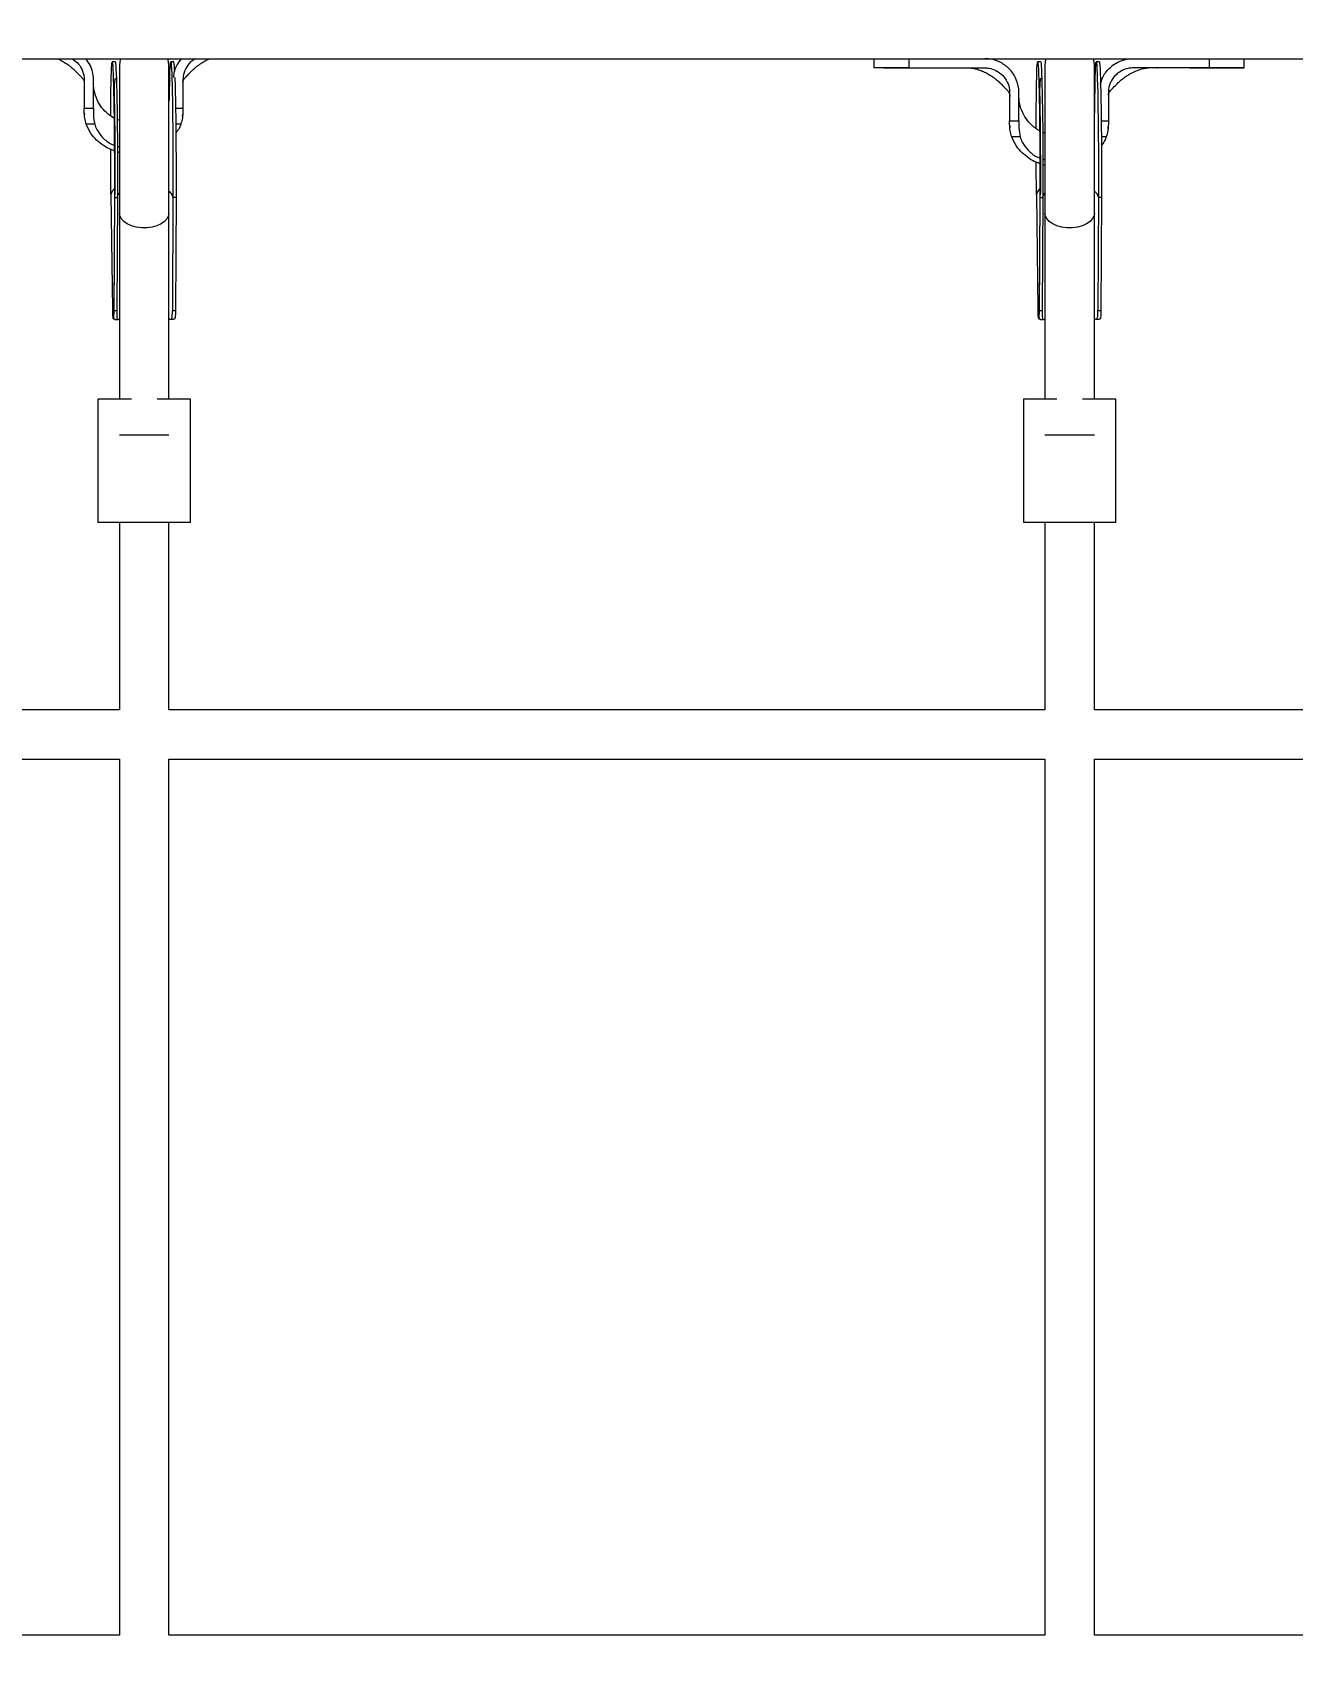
# Model space of a CAD drawing. Header units: millimetres. Extents: x -6879 to 7341, y -8047 to 7187.
# Drawn here: x -4141 to -3732, y 843 to 1373 of the extents above; entities that cross this region are included whole.
import ezdxf

# ---------------------------------------------------------------- set-up
doc = ezdxf.new("R2010")
doc.units = ezdxf.units.MM
for name, color, linetype in [('DIKOM_ОБЪЕКТ', 7, 'Continuous'), ('DIKOM_РАЗМЕР_ЗОНА', 7, 'Continuous'), ('DIKOM_РАЗМЕР_ОБЪЕКТА', 7, 'Continuous')]:
    doc.layers.add(name, color=color, linetype=linetype)
doc.styles.add('style1', font='arial.ttf', dxfattribs={"width": 0.8})
doc.dimstyles.new('1-50', dxfattribs={"dimtxt": 300, "dimasz": 200, "dimexe": 100, "dimexo": 0, "dimgap": 100, "dimtad": 0, "dimdec": 0, "dimtxsty": 'style1', "dimcen": 0, "dimclrd": 7, "dimclre": 7, "dimadec": 1, "dimazin": 2, "dimtfac": 1, "dimtdec": 0, "dimtmove": 1, "dimatfit": 3, "dimfxl": 0, "dimlwd": 25, "dimlwe": 18, "dimarcsym": 0})

# ---------------------------------------------------------------- blocks, each defined once
blk = doc.blocks.new('*D20')
at = {"layer": 'Defpoints', "color": 0, "transparency": 16777216}
for p in [(-335.47, 4138.44), (-5198.79, -5966.88), (-1568.13, -5966.88)]:
    blk.add_point(p, dxfattribs=at)
at = {"layer": 'DIKOM_РАЗМЕР_ОБЪЕКТА', "color": 7, "lineweight": 18, "transparency": 16777216}
for p, q in [((-335.47, 4138.44), (-5298.79, 4138.44)), ((-1568.13, -5966.88), (-5298.79, -5966.88))]:
    blk.add_line(p, q, dxfattribs=at)
at = {"layer": 'DIKOM_РАЗМЕР_ОБЪЕКТА', "color": 7, "lineweight": 25, "transparency": 16777216}
for p, q in [((-5198.79, 3938.44), (-5198.79, -81.84)), ((-5198.79, -5766.88), (-5198.79, -1161.62))]:
    blk.add_line(p, q, dxfattribs=at)
at = {"layer": 'DIKOM_РАЗМЕР_ОБЪЕКТА', "color": 7, "transparency": 16777216}
for points in [[(-5232.12, 3938.44), (-5165.46, 3938.44), (-5198.79, 4138.44)], [(-5232.12, -5766.88), (-5165.46, -5766.88), (-5198.79, -5966.88)]]:
    blk.add_solid(points, dxfattribs=at)
at = {"layer": 'DIKOM_РАЗМЕР_ОБЪЕКТА', "color": 0, "transparency": 16777216, "insert": (-5198.79, -621.73), "char_height": 300, "attachment_point": 5, "rotation": 90, "style": 'style1'}
blk.add_mtext('10100', dxfattribs=at)
blk = doc.blocks.new('*D19')
at = {"layer": 'Defpoints', "color": 0, "transparency": 16777216}
for p in [(5624.04, 6094.27), (-4435.35, 2864.29), (5624.04, -2640.11)]:
    blk.add_point(p, dxfattribs=at)
at = {"layer": 'DIKOM_РАЗМЕР_ОБЪЕКТА', "color": 7, "lineweight": 18, "transparency": 16777216}
for p, q in [((-4435.35, 2864.29), (-4435.35, 6194.27)), ((5624.04, -2640.11), (5624.04, 6194.27))]:
    blk.add_line(p, q, dxfattribs=at)
at = {"layer": 'DIKOM_РАЗМЕР_ОБЪЕКТА', "color": 7, "lineweight": 25, "transparency": 16777216}
for p, q in [((-4235.35, 6094.27), (2113.67, 6094.27)), ((5424.04, 6094.27), (3193.46, 6094.27))]:
    blk.add_line(p, q, dxfattribs=at)
at = {"layer": 'DIKOM_РАЗМЕР_ОБЪЕКТА', "color": 7, "transparency": 16777216}
for points in [[(-4235.35, 6127.6), (-4235.35, 6060.94), (-4435.35, 6094.27)], [(5424.04, 6127.6), (5424.04, 6060.94), (5624.04, 6094.27)]]:
    blk.add_solid(points, dxfattribs=at)
at = {"layer": 'DIKOM_РАЗМЕР_ОБЪЕКТА', "color": 0, "transparency": 16777216, "insert": (2653.56, 6094.27), "char_height": 300, "attachment_point": 5, "style": 'style1'}
blk.add_mtext('10100', dxfattribs=at)
blk = doc.blocks.new('*D18')
at = {"layer": 'Defpoints', "color": 0, "transparency": 16777216}
for p in [(-342.29, 5666.7), (-6681.79, -8047.27), (-1651.48, -8047.27)]:
    blk.add_point(p, dxfattribs=at)
at = {"layer": 'DIKOM_РАЗМЕР_ЗОНА', "color": 7, "lineweight": 18, "transparency": 16777216}
for p, q in [((-342.29, 5666.7), (-6781.79, 5666.7)), ((-1651.48, -8047.27), (-6781.79, -8047.27))]:
    blk.add_line(p, q, dxfattribs=at)
at = {"layer": 'DIKOM_РАЗМЕР_ЗОНА', "color": 7, "lineweight": 25, "transparency": 16777216}
for p, q in [((-6681.79, 5466.7), (-6681.79, -340.84)), ((-6681.79, -7847.27), (-6681.79, -1420.62))]:
    blk.add_line(p, q, dxfattribs=at)
at = {"layer": 'DIKOM_РАЗМЕР_ЗОНА', "color": 7, "transparency": 16777216}
for points in [[(-6715.12, 5466.7), (-6648.46, 5466.7), (-6681.79, 5666.7)], [(-6715.12, -7847.27), (-6648.46, -7847.27), (-6681.79, -8047.27)]]:
    blk.add_solid(points, dxfattribs=at)
at = {"layer": 'DIKOM_РАЗМЕР_ЗОНА', "color": 0, "transparency": 16777216, "insert": (-6681.79, -880.73), "char_height": 300, "attachment_point": 5, "rotation": 90, "style": 'style1'}
blk.add_mtext('13700', dxfattribs=at)
blk = doc.blocks.new('*D17')
at = {"layer": 'Defpoints', "color": 0, "transparency": 16777216}
for p in [(-5935.35, 6990.27), (-5935.35, 998.27), (7340.79, -2830.86)]:
    blk.add_point(p, dxfattribs=at)
at = {"layer": 'DIKOM_РАЗМЕР_ЗОНА', "color": 7, "lineweight": 18, "transparency": 16777216}
for p, q in [((-5935.35, 998.27), (-5935.35, 7090.27)), ((7340.79, -2830.86), (7340.79, 7090.27))]:
    blk.add_line(p, q, dxfattribs=at)
at = {"layer": 'DIKOM_РАЗМЕР_ЗОНА', "color": 7, "lineweight": 25, "transparency": 16777216}
for p, q in [((-5735.35, 6990.27), (2016.67, 6990.27)), ((7140.79, 6990.27), (3096.46, 6990.27))]:
    blk.add_line(p, q, dxfattribs=at)
at = {"layer": 'DIKOM_РАЗМЕР_ЗОНА', "color": 7, "transparency": 16777216}
for points in [[(-5735.35, 7023.6), (-5735.35, 6956.94), (-5935.35, 6990.27)], [(7140.79, 7023.6), (7140.79, 6956.94), (7340.79, 6990.27)]]:
    blk.add_solid(points, dxfattribs=at)
at = {"layer": 'DIKOM_РАЗМЕР_ЗОНА', "color": 0, "transparency": 16777216, "insert": (2556.56, 6990.27), "char_height": 300, "attachment_point": 5, "style": 'style1'}
blk.add_mtext('13300', dxfattribs=at)

msp = doc.modelspace()

# ---------------------------------------------------------------- linework, layer by layer
at = {"layer": 'DIKOM_ОБЪЕКТ', "color": 7, "linetype": 'Continuous', "lineweight": 15}
for p, q in [((-4335.35, 1364.18), (-2985.35, 1364.18)), ((-4113.86, 1363.12), (-4114.86, 1363.12)), ((-4112.47, 1362.12), (-4112.47, 1314.12)), ((-4096.47, 1314.12), (-4096.47, 1362.12)), ((-4094.86, 1363.19), (-4095.86, 1363.19)), ((-3867.92, 1364.18), (-3867.92, 1361.18)), ((-3856.64, 1364.18), (-3856.64, 1361.18)), ((-3856.64, 1361.18), (-3831.93, 1361.18)), ((-3813.86, 1363.12), (-3814.86, 1363.12)), ((-3812.47, 1362.12), (-3812.47, 1314.12)), ((-3796.47, 1314.12), (-3796.47, 1362.12)), ((-3794.86, 1363.19), (-3795.86, 1363.19)), ((-3790.54, 1361.97), (-3791.35, 1361.22)), ((-3788.89, 1362.93), (-3790.65, 1361.88)), ((-3759.2, 1361.18), (-3783.92, 1361.18)), ((-3759.2, 1364.18), (-3759.2, 1361.18)), ((-3756.41, 1361.18), (-3755.14, 1361.18)), ((-3753.2, 1361.18), (-3747.93, 1361.18)), ((-3747.92, 1361.18), (-3747.92, 1364.18)), ((-4123.92, 1357.3), (-4123.92, 1356.3)), ((-4123.92, 1356.3), (-4123.92, 1348.16)), ((-4120.92, 1356.3), (-4120.92, 1357.3)), ((-4120.92, 1348.16), (-4120.92, 1356.3)), ((-4091.92, 1357.3), (-4091.92, 1356.3)), ((-4091.92, 1356.3), (-4091.92, 1348.16)), ((-3823.92, 1353.18), (-3823.92, 1352.18)), ((-3823.92, 1352.18), (-3823.92, 1344.04)), ((-3820.92, 1352.18), (-3820.92, 1353.18)), ((-3820.92, 1344.04), (-3820.92, 1352.18)), ((-3791.92, 1353.18), (-3791.92, 1352.18)), ((-3791.92, 1352.18), (-3791.92, 1344.04)), ((-4123.92, 1348.16), (-4120.92, 1348.16)), ((-4123.89, 1346.67), (-4123.87, 1345.95)), ((-4123.89, 1346.65), (-4123.83, 1345.95)), ((-4094.3, 1348.16), (-4091.92, 1348.16)), ((-4092.01, 1345.52), (-4091.98, 1346.22)), ((-4120.53, 1342.95), (-4123.25, 1342.95)), ((-4112.47, 1344.18), (-4113.25, 1344.52)), ((-4092.59, 1342.95), (-4094.23, 1342.95)), ((-3823.92, 1344.04), (-3820.92, 1344.04)), ((-3823.89, 1342.55), (-3823.87, 1341.83)), ((-3823.89, 1342.53), (-3823.83, 1341.83)), ((-3812.47, 1340.06), (-3813.2, 1340.38)), ((-3794.24, 1344.04), (-3791.92, 1344.04)), ((-3792.01, 1341.41), (-3791.98, 1342.1)), ((-4113.17, 1335.8), (-4112.47, 1335.54)), ((-3820.53, 1338.83), (-3823.25, 1338.83)), ((-3792.59, 1338.83), (-3794.19, 1338.83)), ((-3813.15, 1331.67), (-3812.47, 1331.42)), ((-4115.24, 1320.16), (-4114.8, 1282.89)), ((-4114.15, 1319.27), (-4114.34, 1281.3)), ((-4114.15, 1319.18), (-4114.33, 1282.5)), ((-4114.15, 1319.26), (-4114.15, 1319.18)), ((-4114.15, 1319.18), (-4113.15, 1319.18)), ((-4113.15, 1319.18), (-4113.33, 1282.51)), ((-4113.15, 1319.34), (-4112.99, 1319.93)), ((-4095.15, 1319.25), (-4095.34, 1282.58)), ((-4095.15, 1319.25), (-4094.15, 1319.26)), ((-4094.15, 1319.26), (-4094.34, 1282.58)), ((-3815.24, 1320.16), (-3814.8, 1282.89)), ((-3814.15, 1319.27), (-3814.34, 1281.3)), ((-3814.15, 1319.18), (-3814.33, 1282.5)), ((-3814.15, 1319.26), (-3814.15, 1319.18)), ((-3814.15, 1319.18), (-3813.15, 1319.18)), ((-3813.15, 1319.18), (-3813.33, 1282.51)), ((-3813.15, 1319.34), (-3812.99, 1319.93)), ((-3795.15, 1319.25), (-3795.34, 1282.58)), ((-3795.15, 1319.25), (-3794.15, 1319.26)), ((-3794.15, 1319.26), (-3794.34, 1282.58)), ((-4112.47, 1314.12), (-4112.47, 1253.83)), ((-4096.47, 1253.83), (-4096.47, 1314.12)), ((-3812.47, 1314.12), (-3812.47, 1253.83)), ((-3796.47, 1253.83), (-3796.47, 1314.12)), ((-4114.33, 1282.5), (-4113.33, 1282.51)), ((-4095.34, 1282.58), (-4094.34, 1282.58)), ((-3814.33, 1282.5), (-3813.33, 1282.51)), ((-3795.34, 1282.58), (-3794.34, 1282.58)), ((-4113.95, 1279.62), (-4112.9, 1279.63)), ((-4095.93, 1279.69), (-4094.87, 1279.7)), ((-3813.95, 1279.62), (-3812.9, 1279.63)), ((-3795.93, 1279.69), (-3794.87, 1279.7)), ((-4119.47, 1253.83), (-4119.47, 1213.83)), ((-4108.62, 1253.83), (-4119.47, 1253.83)), ((-4089.47, 1253.83), (-4100.32, 1253.83)), ((-4089.47, 1213.83), (-4089.47, 1253.83)), ((-3819.47, 1253.83), (-3819.47, 1213.83)), ((-3808.62, 1253.83), (-3819.47, 1253.83)), ((-3789.47, 1253.83), (-3800.32, 1253.83)), ((-3789.47, 1213.83), (-3789.47, 1253.83)), ((-4096.47, 1242.12), (-4112.47, 1242.12)), ((-3796.47, 1242.12), (-3812.47, 1242.12)), ((-4089.47, 1213.83), (-4119.47, 1213.83)), ((-4112.47, 1213.83), (-4112.47, 1153.06)), ((-4096.47, 1153.06), (-4096.47, 1213.83)), ((-3789.47, 1213.83), (-3819.47, 1213.83)), ((-3812.47, 1213.83), (-3812.47, 1153.06)), ((-3796.47, 1153.06), (-3796.47, 1213.83)), ((-4112.47, 1153.06), (-4173.25, 1153.06)), ((-3812.47, 1153.06), (-4096.47, 1153.06)), ((-3512.47, 1153.06), (-3796.47, 1153.06)), ((-4173.25, 1137.06), (-4112.47, 1137.06)), ((-4112.47, 1137.06), (-4112.47, 853.06)), ((-4096.47, 1137.06), (-3812.47, 1137.06)), ((-4096.47, 853.06), (-4096.47, 1137.06)), ((-3812.47, 1137.06), (-3812.47, 853.06)), ((-3796.47, 1137.06), (-3512.47, 1137.06)), ((-3796.47, 853.06), (-3796.47, 1137.06)), ((-4112.47, 853.06), (-4173.25, 853.06)), ((-3812.47, 853.06), (-4096.47, 853.06)), ((-3512.47, 853.06), (-3796.47, 853.06))]:
    msp.add_line(p, q, dxfattribs=at)
at = {"layer": 'DIKOM_ОБЪЕКТ', "color": 7, "linetype": 'Continuous', "lineweight": 15, "flags": 128}
for points in [[(-4115.32, 1345.7), (-4115.32, 1345.93), (-4115.3, 1348.82), (-4115.27, 1351.52), (-4115.24, 1354), (-4115.2, 1356.22), (-4115.16, 1358.17), (-4115.11, 1359.82), (-4115.06, 1361.15), (-4115, 1362.15), (-4114.94, 1362.8), (-4114.88, 1363.1), (-4114.82, 1363.04), (-4114.75, 1362.63), (-4114.69, 1361.86), (-4114.62, 1360.76), (-4114.56, 1359.32), (-4114.5, 1357.58), (-4114.44, 1355.54), (-4114.39, 1353.23), (-4114.34, 1350.68), (-4114.29, 1347.91), (-4114.25, 1344.97), (-4114.21, 1341.87), (-4114.18, 1338.67), (-4114.16, 1335.39), (-4114.15, 1332.07), (-4114.14, 1328.75), (-4114.13, 1325.47), (-4114.14, 1322.27), (-4114.15, 1319.18)], [(-4113.86, 1363.12), (-4113.82, 1363.04), (-4113.75, 1362.63), (-4113.69, 1361.87), (-4113.62, 1360.76), (-4113.56, 1359.33), (-4113.5, 1357.58), (-4113.44, 1355.54), (-4113.39, 1353.23), (-4113.34, 1350.68), (-4113.29, 1347.92), (-4113.25, 1344.97), (-4113.21, 1341.88), (-4113.18, 1338.67), (-4113.16, 1335.39), (-4113.15, 1332.07), (-4113.14, 1328.76), (-4113.13, 1325.48), (-4113.14, 1322.27), (-4113.15, 1319.18)], [(-4112.2, 1364.18), (-4112.27, 1363.9), (-4112.47, 1362.12)], [(-4096.47, 1362.12), (-4096.67, 1363.9), (-4096.74, 1364.18)], [(-4096.29, 1350.67), (-4096.28, 1351.6), (-4096.24, 1354.07), (-4096.21, 1356.3), (-4096.16, 1358.24), (-4096.11, 1359.89), (-4096.06, 1361.22), (-4096, 1362.22), (-4095.94, 1362.87), (-4095.88, 1363.17), (-4095.82, 1363.11), (-4095.75, 1362.7), (-4095.69, 1361.94), (-4095.63, 1360.83), (-4095.56, 1359.4), (-4095.5, 1357.65), (-4095.44, 1355.61), (-4095.39, 1353.3), (-4095.34, 1350.75), (-4095.29, 1347.99), (-4095.25, 1345.04), (-4095.22, 1341.95), (-4095.19, 1338.74), (-4095.17, 1335.46), (-4095.15, 1332.14), (-4095.14, 1328.83), (-4095.14, 1325.55), (-4095.14, 1322.34), (-4095.15, 1319.25)], [(-3815.34, 1341.65), (-3815.33, 1342.88), (-3815.32, 1345.93), (-3815.3, 1348.82), (-3815.27, 1351.52), (-3815.24, 1354), (-3815.2, 1356.22), (-3815.16, 1358.17), (-3815.11, 1359.82), (-3815.06, 1361.15), (-3815, 1362.15), (-3814.94, 1362.8), (-3814.88, 1363.1), (-3814.82, 1363.04), (-3814.75, 1362.63), (-3814.69, 1361.86), (-3814.62, 1360.76), (-3814.56, 1359.32), (-3814.5, 1357.58), (-3814.44, 1355.54), (-3814.39, 1353.23), (-3814.34, 1350.68), (-3814.29, 1347.91), (-3814.25, 1344.97), (-3814.21, 1341.87), (-3814.18, 1338.67), (-3814.16, 1335.39), (-3814.15, 1332.07), (-3814.14, 1328.75), (-3814.13, 1325.47), (-3814.14, 1322.27), (-3814.15, 1319.18), (-3814.15, 1319.18)], [(-3813.86, 1363.12), (-3813.82, 1363.04), (-3813.75, 1362.63), (-3813.69, 1361.87), (-3813.62, 1360.76), (-3813.56, 1359.33), (-3813.5, 1357.58), (-3813.44, 1355.54), (-3813.39, 1353.23), (-3813.34, 1350.68), (-3813.29, 1347.92), (-3813.25, 1344.97), (-3813.21, 1341.88), (-3813.18, 1338.67), (-3813.16, 1335.39), (-3813.15, 1332.07), (-3813.14, 1328.76), (-3813.13, 1325.48), (-3813.14, 1322.27), (-3813.15, 1319.18)], [(-3812.2, 1364.18), (-3812.27, 1363.9), (-3812.47, 1362.12)], [(-3796.47, 1362.12), (-3796.67, 1363.9), (-3796.74, 1364.18)], [(-3796.32, 1346.49), (-3796.3, 1348.9), (-3796.28, 1351.6), (-3796.24, 1354.07), (-3796.21, 1356.3), (-3796.16, 1358.24), (-3796.11, 1359.89), (-3796.06, 1361.22), (-3796, 1362.22), (-3795.94, 1362.87), (-3795.88, 1363.17), (-3795.82, 1363.11), (-3795.75, 1362.7), (-3795.69, 1361.94), (-3795.63, 1360.83), (-3795.56, 1359.4), (-3795.5, 1357.65), (-3795.44, 1355.61), (-3795.39, 1353.3), (-3795.34, 1350.75), (-3795.29, 1347.99), (-3795.25, 1345.04), (-3795.22, 1341.95), (-3795.19, 1338.74), (-3795.17, 1335.46), (-3795.15, 1332.14), (-3795.14, 1328.83), (-3795.14, 1325.55), (-3795.14, 1322.34), (-3795.15, 1319.25)], [(-3794.86, 1363.19), (-3794.82, 1363.12), (-3794.75, 1362.7), (-3794.69, 1361.94), (-3794.63, 1360.84), (-3794.56, 1359.4), (-3794.5, 1357.65), (-3794.44, 1355.62), (-3794.39, 1353.31), (-3794.34, 1350.76), (-3794.29, 1347.99), (-3794.25, 1345.05), (-3794.22, 1341.95), (-3794.19, 1338.75), (-3794.17, 1335.47), (-3794.15, 1332.15), (-3794.14, 1328.83), (-3794.14, 1325.55), (-3794.14, 1322.35), (-3794.15, 1319.26)], [(-4094.52, 1358.08), (-4094.5, 1357.65), (-4094.44, 1355.62), (-4094.39, 1353.31), (-4094.34, 1350.76), (-4094.29, 1347.99), (-4094.25, 1345.05), (-4094.22, 1341.95), (-4094.19, 1338.75), (-4094.17, 1335.47), (-4094.15, 1332.15), (-4094.14, 1328.83), (-4094.14, 1325.55), (-4094.14, 1322.35), (-4094.15, 1319.26)], [(-4115.24, 1320.16), (-4115.27, 1323.29), (-4115.3, 1326.52), (-4115.32, 1329.81), (-4115.33, 1333.14), (-4115.34, 1334.8)], [(-3815.24, 1320.16), (-3815.27, 1323.29), (-3815.3, 1326.52), (-3815.32, 1329.81), (-3815.32, 1330.65)], [(-4112.99, 1319.93), (-4112.99, 1319.94), (-4112.47, 1320.63)], [(-3812.99, 1319.93), (-3812.99, 1319.94), (-3812.47, 1320.63)], [(-4096.47, 1314.12), (-4096.58, 1313.34), (-4097.04, 1312.34), (-4097.85, 1311.42), (-4098.97, 1310.63), (-4100.35, 1310), (-4101.92, 1309.57), (-4103.61, 1309.34), (-4105.34, 1309.34), (-4107.03, 1309.57), (-4108.6, 1310), (-4109.97, 1310.63), (-4111.09, 1311.42), (-4111.9, 1312.34), (-4112.37, 1313.34), (-4112.47, 1314.12)], [(-3796.47, 1314.12), (-3796.58, 1313.34), (-3797.04, 1312.34), (-3797.85, 1311.42), (-3798.97, 1310.63), (-3800.35, 1310), (-3801.92, 1309.57), (-3803.61, 1309.34), (-3805.34, 1309.34), (-3807.03, 1309.57), (-3808.6, 1310), (-3809.97, 1310.63), (-3811.09, 1311.42), (-3811.9, 1312.34), (-3812.37, 1313.34), (-3812.47, 1314.12)]]:
    msp.add_lwpolyline(points, dxfattribs=at)
at = {"layer": 'DIKOM_ОБЪЕКТ', "color": 7, "linetype": 'Continuous', "lineweight": 15}
for centre, radius, start, end in [((-4112.27, 1360.09), 17.68, 359.6425, 10.1177), ((-4112.56, 1319.74), 2.71, 122.8931, 171.0571), ((-4097.74, 1318.78), 2.63, 10.4296, 61.2083), ((-3812.56, 1319.74), 2.71, 122.8931, 171.0571), ((-3797.74, 1318.78), 2.63, 10.4046, 61.2333)]:
    msp.add_arc(centre, radius, start, end, dxfattribs=at)
for points, knots in [([(-4132.58, 1364.18), (-4132.18, 1364), (-4131.32, 1363.61), (-4130.15, 1362.91), (-4129.03, 1362.14), (-4128.08, 1361.41), (-4127.03, 1360.46), (-4125.97, 1359.32), (-4125.06, 1358.45), (-4124.41, 1357.73), (-4124.09, 1357.28), (-4124.02, 1357.08), (-4124, 1357.03), (-4123.99, 1357), (-4123.98, 1356.98), (-4123.97, 1356.95), (-4123.94, 1356.87), (-4123.94, 1356.86), (-4123.93, 1356.75), (-4123.92, 1356.72), (-4123.92, 1356.39), (-4123.92, 1355.99), (-4123.92, 1355.64)], [0, 0, 0, 0, 0.113102, 0.240775, 0.317339, 0.399751, 0.499906, 0.625107, 0.728213, 0.790896, 0.820543, 0.82579, 0.827847, 0.829647, 0.831339, 0.833077, 0.837063, 0.86379, 0.884308, 0.896244, 0.910368, 1, 1, 1, 1]), ([(-4127.99, 1364.18), (-4127.38, 1363.8), (-4126, 1362.94), (-4124.57, 1360.79), (-4123.97, 1358.76), (-4123.93, 1357.58), (-4123.92, 1357.3)], [0, 0, 0, 0, 0.255988, 0.577512, 0.897961, 1, 1, 1, 1]), ([(-4120.92, 1357.3), (-4120.92, 1357.38), (-4120.92, 1357.81), (-4121.04, 1359.45), (-4121.65, 1361.89), (-4122.97, 1363.52), (-4123.51, 1364.18)], [0, 0, 0, 0, 0.0339306, 0.1697601, 0.6614972, 1, 1, 1, 1]), ([(-4094.88, 1358.08), (-4094.87, 1358.24), (-4094.78, 1359.64), (-4094.17, 1361.9), (-4092.85, 1363.52), (-4092.32, 1364.18)], [0, 0, 0, 0, 0.072994, 0.625057, 1, 1, 1, 1]), ([(-4091.92, 1356.47), (-4091.92, 1356.57), (-4091.92, 1356.75), (-4091.9, 1356.79), (-4091.9, 1356.84), (-4091.88, 1356.92), (-4091.87, 1356.95), (-4091.86, 1356.98), (-4091.84, 1357.02), (-4091.82, 1357.08), (-4091.73, 1357.32), (-4091.19, 1358.02), (-4090.28, 1358.93), (-4089.09, 1360.19), (-4088, 1361.2), (-4087.12, 1361.91), (-4086.2, 1362.57), (-4085.11, 1363.26), (-4084.08, 1363.84), (-4083.43, 1364.1), (-4083.23, 1364.18)], [0, 0, 0, 0, 0.028721, 0.054313, 0.08346, 0.089557, 0.092085, 0.094399, 0.096739, 0.0994, 0.106486, 0.145224, 0.270116, 0.424207, 0.533049, 0.625904, 0.699188, 0.792987, 0.937183, 1, 1, 1, 1]), ([(-4087.81, 1364.18), (-4088.37, 1363.85), (-4089.71, 1363.07), (-4091.15, 1361.01), (-4091.85, 1358.93), (-4091.9, 1357.66), (-4091.92, 1357.3)], [0, 0, 0, 0, 0.229873, 0.54948, 0.869006, 1, 1, 1, 1]), ([(-3856.64, 1361.18), (-3856.72, 1361.18), (-3857.13, 1361.18), (-3858.85, 1361.18), (-3861.26, 1361.18), (-3863.8, 1361.18), (-3865.64, 1361.18), (-3866.97, 1361.18), (-3867.78, 1361.18), (-3867.86, 1361.18), (-3867.9, 1361.18)], [0, 0, 0, 0, 0.012382, 0.061909, 0.26113, 0.409638, 0.562455, 0.710963, 0.863784, 1, 1, 1, 1]), ([(-3864.81, 1361.18), (-3863.9, 1361.18), (-3860.77, 1361.18), (-3857.63, 1361.18), (-3855.41, 1361.18)], [0, 0, 0, 0, 0.291679, 1, 1, 1, 1]), ([(-3857.29, 1361.18), (-3856.36, 1361.18), (-3854.4, 1361.18), (-3851.9, 1361.18), (-3850.6, 1361.18)], [0, 0, 0, 0, 0.47757, 1, 1, 1, 1]), ([(-3837.35, 1361.16), (-3837.28, 1361.16), (-3837.15, 1361.16), (-3837.02, 1361.16), (-3836.95, 1361.16)], [0, 0, 0, 0, 0.498407, 1, 1, 1, 1]), ([(-3836.89, 1361.18), (-3836.58, 1361.16), (-3835.97, 1361.14), (-3834.44, 1360.79), (-3832.89, 1360.24), (-3831.39, 1359.52), (-3830.15, 1358.79), (-3829.03, 1358.03), (-3828.08, 1357.29), (-3827.03, 1356.34), (-3825.97, 1355.2), (-3825.06, 1354.33), (-3824.41, 1353.62), (-3824.09, 1353.17), (-3824.02, 1352.96), (-3824, 1352.92), (-3823.99, 1352.89), (-3823.98, 1352.86), (-3823.97, 1352.83), (-3823.94, 1352.75), (-3823.94, 1352.74), (-3823.93, 1352.64), (-3823.92, 1352.6), (-3823.91, 1352.28), (-3823.92, 1351.88), (-3823.92, 1351.53)], [0, 0, 0, 0, 0.1241116, 0.238102, 0.3399196, 0.4256491, 0.5083288, 0.5578998, 0.6112689, 0.676139, 0.7572192, 0.8239919, 0.8645847, 0.8837839, 0.8871753, 0.8885119, 0.88968, 0.8907707, 0.8918988, 0.8944803, 0.9117907, 0.9250775, 0.9328075, 0.9419545, 1, 1, 1, 1]), ([(-3831.93, 1361.18), (-3831.84, 1361.18), (-3831.38, 1361.18), (-3830.17, 1361.05), (-3828.24, 1360.43), (-3826.13, 1358.92), (-3824.56, 1356.69), (-3823.97, 1354.64), (-3823.93, 1353.46), (-3823.92, 1353.18)], [0, 0, 0, 0, 0.0220677, 0.1105991, 0.2890238, 0.502895, 0.7177182, 0.9318332, 1, 1, 1, 1]), ([(-3820.92, 1353.18), (-3820.92, 1353.27), (-3820.92, 1353.69), (-3821.04, 1355.34), (-3821.84, 1358.09), (-3824.03, 1361.15), (-3827.12, 1363.3), (-3829.92, 1364.12), (-3831.53, 1364.17), (-3831.92, 1364.18)], [0, 0, 0, 0, 0.014813, 0.074113, 0.288782, 0.503466, 0.718061, 0.933096, 1, 1, 1, 1]), ([(-3794.45, 1355.78), (-3794.28, 1356.54), (-3793.81, 1358.52), (-3791.74, 1361.17), (-3788.69, 1363.33), (-3785.88, 1364.12), (-3784.29, 1364.17), (-3783.92, 1364.18)], [0, 0, 0, 0, 0.160206, 0.415618, 0.669915, 0.924316, 1, 1, 1, 1]), ([(-3791.92, 1352.36), (-3791.92, 1352.45), (-3791.92, 1352.63), (-3791.9, 1352.68), (-3791.9, 1352.72), (-3791.88, 1352.8), (-3791.87, 1352.84), (-3791.86, 1352.87), (-3791.85, 1352.9), (-3791.82, 1352.96), (-3791.73, 1353.21), (-3791.19, 1353.9), (-3790.28, 1354.81), (-3789.09, 1356.08), (-3788, 1357.08), (-3787.12, 1357.8), (-3786.2, 1358.45), (-3785.1, 1359.15), (-3783.68, 1359.92), (-3781.93, 1360.64), (-3780.11, 1361.12), (-3779.42, 1361.16), (-3779.05, 1361.18)], [0, 0, 0, 0, 0.0181906, 0.0343947, 0.0528536, 0.0567147, 0.0583158, 0.0597763, 0.061258, 0.0629499, 0.0674371, 0.0919689, 0.1710611, 0.2686333, 0.3375717, 0.3963637, 0.4427853, 0.5021859, 0.5935009, 0.7109656, 0.8479124, 1, 1, 1, 1]), ([(-3783.92, 1361.18), (-3784.14, 1361.17), (-3785.26, 1361.14), (-3787.25, 1360.62), (-3789.53, 1359.1), (-3791.16, 1356.91), (-3791.85, 1354.81), (-3791.9, 1353.55), (-3791.92, 1353.18)], [0, 0, 0, 0, 0.054117, 0.26833, 0.482537, 0.697287, 0.911982, 1, 1, 1, 1]), ([(-3790.8, 1361.76), (-3790.85, 1361.72), (-3790.96, 1361.63), (-3791.08, 1361.53), (-3791.14, 1361.47)], [0, 0, 0, 0, 0.499822, 1, 1, 1, 1]), ([(-3776.26, 1361.17), (-3776.21, 1361.17), (-3776.11, 1361.17), (-3776.01, 1361.17), (-3775.96, 1361.17)], [0, 0, 0, 0, 0.499183, 1, 1, 1, 1]), ([(-3765.52, 1361.18), (-3764.21, 1361.18), (-3761.7, 1361.18), (-3759.74, 1361.18), (-3758.81, 1361.18)], [0, 0, 0, 0, 0.5225397, 1, 1, 1, 1]), ([(-3760.79, 1361.18), (-3759.49, 1361.18), (-3757, 1361.18), (-3754.67, 1361.18), (-3753.55, 1361.18)], [0, 0, 0, 0, 0.521835, 1, 1, 1, 1]), ([(-3747.94, 1361.18), (-3747.93, 1361.18), (-3747.84, 1361.18), (-3748.2, 1361.18), (-3749.05, 1361.18), (-3750.49, 1361.18), (-3752.42, 1361.18), (-3755.2, 1361.18), (-3757.69, 1361.18), (-3759.2, 1361.18)], [0, 0, 0, 0, 0.012296, 0.165144, 0.313684, 0.466529, 0.615071, 0.767916, 1, 1, 1, 1]), ([(-3756.19, 1361.18), (-3755.58, 1361.18), (-3754.36, 1361.18), (-3753.58, 1361.18), (-3753.2, 1361.18)], [0, 0, 0, 0, 0.507939, 1, 1, 1, 1]), ([(-4114.08, 1344.88), (-4114.18, 1344.93), (-4115.16, 1345.35), (-4116.75, 1346.66), (-4118.69, 1348.81), (-4120.12, 1351.48), (-4120.79, 1353.98), (-4120.92, 1355.63), (-4120.92, 1356.24), (-4120.92, 1356.31)], [0, 0, 0, 0, 0.023861, 0.2275, 0.434826, 0.645154, 0.868422, 0.985265, 1, 1, 1, 1]), ([(-4113.76, 1357.88), (-4113.81, 1357.83), (-4113.95, 1357.68), (-4114.09, 1356.94), (-4114.18, 1355.56), (-4114.21, 1353.79), (-4114.2, 1351.96), (-4114.16, 1350.11), (-4114.13, 1348.2), (-4114.09, 1345.8), (-4114.05, 1342.82), (-4114.02, 1339.23), (-4113.99, 1335.45), (-4113.97, 1331.61), (-4113.96, 1327.86), (-4113.96, 1323.9), (-4113.97, 1321.33), (-4113.98, 1320)], [0, 0, 0, 0, 0.037947, 0.115614, 0.188284, 0.255414, 0.316584, 0.355564, 0.402645, 0.459289, 0.525496, 0.601264, 0.686585, 0.756875, 0.832543, 0.913588, 1, 1, 1, 1]), ([(-3813.76, 1357.88), (-3813.81, 1357.83), (-3813.95, 1357.68), (-3814.09, 1356.94), (-3814.18, 1355.56), (-3814.21, 1353.79), (-3814.2, 1351.96), (-3814.16, 1350.11), (-3814.13, 1348.2), (-3814.09, 1345.8), (-3814.05, 1342.82), (-3814.02, 1339.23), (-3813.99, 1335.45), (-3813.97, 1331.61), (-3813.96, 1327.86), (-3813.96, 1323.9), (-3813.97, 1321.33), (-3813.98, 1320)], [0, 0, 0, 0, 0.0379462, 0.1156134, 0.1882832, 0.2554135, 0.3165839, 0.3555636, 0.4026444, 0.4592892, 0.5254961, 0.6012636, 0.6865848, 0.7568747, 0.8325426, 0.9135875, 1, 1, 1, 1]), ([(-3814.03, 1340.75), (-3814.15, 1340.8), (-3815.14, 1341.22), (-3816.75, 1342.55), (-3818.69, 1344.7), (-3820.12, 1347.36), (-3820.78, 1349.86), (-3820.92, 1351.51), (-3820.92, 1352.13), (-3820.92, 1352.19)], [0, 0, 0, 0, 0.027379, 0.230276, 0.436879, 0.646445, 0.868896, 0.985319, 1, 1, 1, 1]), ([(-4123.92, 1347.08), (-4123.92, 1347.17), (-4123.92, 1347.53), (-4123.92, 1347.89), (-4123.92, 1348.16)], [0, 0, 0, 0, 0.256289, 1, 1, 1, 1]), ([(-4123.25, 1342.95), (-4123.45, 1343.61), (-4123.84, 1344.95), (-4123.89, 1346.36), (-4123.92, 1347.07)], [0, 0, 0, 0, 0.491622, 1, 1, 1, 1]), ([(-4120.92, 1348.16), (-4120.92, 1348.07), (-4120.92, 1347.65), (-4120.91, 1346.88), (-4120.95, 1345.21), (-4120.71, 1343.91), (-4120.53, 1342.95)], [0, 0, 0, 0, 0.048433, 0.242251, 0.436054, 1, 1, 1, 1]), ([(-4091.92, 1347.08), (-4091.94, 1346.38), (-4091.99, 1344.97), (-4092.38, 1343.63), (-4092.59, 1342.95)], [0, 0, 0, 0, 0.492151, 1, 1, 1, 1]), ([(-4091.92, 1348.16), (-4091.92, 1348.06), (-4091.92, 1347.7), (-4091.92, 1347.35), (-4091.92, 1347.08)], [0, 0, 0, 0, 0.256276, 1, 1, 1, 1]), ([(-4113.98, 1334.25), (-4114.44, 1334.4), (-4115.74, 1334.84), (-4117.78, 1336), (-4119.96, 1337.74), (-4121.96, 1340.04), (-4122.8, 1341.92), (-4123.25, 1342.95)], [0, 0, 0, 0, 0.109355, 0.311638, 0.52819, 0.744567, 1, 1, 1, 1]), ([(-4120.53, 1342.95), (-4120.32, 1342.37), (-4119.75, 1340.78), (-4117.95, 1338.5), (-4115.87, 1336.74), (-4114.37, 1336.23), (-4114, 1336.11)], [0, 0, 0, 0, 0.189498, 0.517512, 0.881272, 1, 1, 1, 1]), ([(-4092.59, 1342.95), (-4092.75, 1342.51), (-4093.12, 1341.47), (-4093.81, 1340.59), (-4094.2, 1340.09)], [0, 0, 0, 0, 0.425826, 1, 1, 1, 1]), ([(-3823.92, 1342.96), (-3823.92, 1343.05), (-3823.92, 1343.41), (-3823.92, 1343.77), (-3823.92, 1344.04)], [0, 0, 0, 0, 0.256289, 1, 1, 1, 1]), ([(-3823.25, 1338.83), (-3823.45, 1339.49), (-3823.84, 1340.83), (-3823.89, 1342.24), (-3823.92, 1342.96)], [0, 0, 0, 0, 0.491621, 1, 1, 1, 1]), ([(-3820.92, 1344.04), (-3820.92, 1343.96), (-3820.92, 1343.53), (-3820.91, 1342.77), (-3820.95, 1341.1), (-3820.71, 1339.8), (-3820.53, 1338.83)], [0, 0, 0, 0, 0.048434, 0.242252, 0.436054, 1, 1, 1, 1]), ([(-3791.92, 1342.96), (-3791.94, 1342.27), (-3791.99, 1340.86), (-3792.38, 1339.51), (-3792.59, 1338.83)], [0, 0, 0, 0, 0.492139, 1, 1, 1, 1]), ([(-3791.92, 1344.04), (-3791.92, 1343.95), (-3791.92, 1343.59), (-3791.92, 1343.23), (-3791.92, 1342.96)], [0, 0, 0, 0, 0.256276, 1, 1, 1, 1]), ([(-3813.97, 1330.13), (-3814.43, 1330.28), (-3815.74, 1330.72), (-3817.78, 1331.89), (-3819.96, 1333.63), (-3821.96, 1335.92), (-3822.8, 1337.81), (-3823.25, 1338.83)], [0, 0, 0, 0, 0.110482, 0.312481, 0.528792, 0.744901, 1, 1, 1, 1]), ([(-3820.53, 1338.83), (-3820.32, 1338.25), (-3819.75, 1336.66), (-3817.95, 1334.38), (-3815.87, 1332.62), (-3814.35, 1332.11), (-3813.97, 1331.98)], [0, 0, 0, 0, 0.189053, 0.516321, 0.879187, 1, 1, 1, 1]), ([(-3792.59, 1338.83), (-3792.75, 1338.39), (-3793.12, 1337.37), (-3793.79, 1336.51), (-3794.17, 1336.02)], [0, 0, 0, 0, 0.43347, 1, 1, 1, 1]), ([(-4112.47, 1333.75), (-4112.59, 1333.77), (-4112.83, 1333.82), (-4113.05, 1333.91), (-4113.16, 1333.95)], [0, 0, 0, 0, 0.512256, 1, 1, 1, 1]), ([(-3812.47, 1329.64), (-3812.59, 1329.66), (-3812.82, 1329.7), (-3813.04, 1329.79), (-3813.14, 1329.83)], [0, 0, 0, 0, 0.527142, 1, 1, 1, 1]), ([(-4114.8, 1282.89), (-4114.79, 1282.39), (-4114.78, 1281.39), (-4114.71, 1280.36), (-4114.55, 1279.82), (-4114.27, 1279.84), (-4114.17, 1279.85)], [0, 0, 0, 0, 0.282215, 0.564505, 0.843704, 1, 1, 1, 1]), ([(-4113.95, 1279.68), (-4114.04, 1279.68), (-4114.26, 1279.67), (-4114.34, 1280.24), (-4114.35, 1281.2), (-4114.34, 1282.08), (-4114.33, 1282.5)], [0, 0, 0, 0, 0.189182, 0.465133, 0.746968, 1, 1, 1, 1]), ([(-4113.33, 1282.51), (-4113.34, 1282.02), (-4113.35, 1281.05), (-4113.34, 1280.06), (-4113.14, 1279.6), (-4112.84, 1279.58), (-4112.53, 1279.76), (-4112.47, 1279.8)], [0, 0, 0, 0, 0.241019, 0.482112, 0.719957, 0.946043, 1, 1, 1, 1]), ([(-4096.45, 1279.9), (-4096.33, 1279.83), (-4095.94, 1279.62), (-4095.6, 1279.71), (-4095.39, 1280.25), (-4095.35, 1281.22), (-4095.34, 1282.13), (-4095.34, 1282.58)], [0, 0, 0, 0, 0.099892, 0.334591, 0.554524, 0.779414, 1, 1, 1, 1]), ([(-4094.34, 1282.58), (-4094.34, 1282.09), (-4094.34, 1281.12), (-4094.42, 1280.16), (-4094.55, 1279.7), (-4094.8, 1279.74), (-4094.87, 1279.76)], [0, 0, 0, 0, 0.294992, 0.590074, 0.881899, 1, 1, 1, 1]), ([(-3814.8, 1282.89), (-3814.79, 1282.39), (-3814.78, 1281.39), (-3814.71, 1280.36), (-3814.55, 1279.82), (-3814.27, 1279.84), (-3814.17, 1279.85)], [0, 0, 0, 0, 0.282213, 0.564506, 0.843704, 1, 1, 1, 1]), ([(-3813.95, 1279.68), (-3814.04, 1279.68), (-3814.26, 1279.67), (-3814.34, 1280.24), (-3814.35, 1281.2), (-3814.34, 1282.08), (-3814.33, 1282.5)], [0, 0, 0, 0, 0.189184, 0.465129, 0.746967, 1, 1, 1, 1]), ([(-3813.33, 1282.51), (-3813.34, 1282.02), (-3813.35, 1281.05), (-3813.33, 1280.06), (-3813.14, 1279.6), (-3812.84, 1279.58), (-3812.53, 1279.76), (-3812.47, 1279.8)], [0, 0, 0, 0, 0.241016, 0.482107, 0.719941, 0.946044, 1, 1, 1, 1]), ([(-3796.45, 1279.9), (-3796.33, 1279.83), (-3795.94, 1279.62), (-3795.6, 1279.71), (-3795.39, 1280.25), (-3795.35, 1281.22), (-3795.34, 1282.13), (-3795.34, 1282.58)], [0, 0, 0, 0, 0.099893, 0.334575, 0.554519, 0.779412, 1, 1, 1, 1]), ([(-3794.34, 1282.58), (-3794.34, 1282.09), (-3794.34, 1281.12), (-3794.41, 1280.16), (-3794.55, 1279.7), (-3794.8, 1279.74), (-3794.87, 1279.76)], [0, 0, 0, 0, 0.294997, 0.59008, 0.881922, 1, 1, 1, 1])]:
    msp.add_open_spline(points, degree=3, knots=knots, dxfattribs=at)

# ---------------------------------------------------------------- dimensions: what is measured, and where the dimension line sits
at = {"layer": 'DIKOM_РАЗМЕР_ЗОНА'}
dim = msp.add_linear_dim(base=(-5935.35, 6990.27), p1=(7340.79, -2830.86), p2=(-5935.35, 998.27), text='13300', dimstyle='1-50', override={"dimscale": 1, "dimtix": 0, "dimtofl": 1, "dimtmove": 1, "dimatfit": 3}, dxfattribs=at)
dim.commit()
dim.dimension.update_dxf_attribs({"geometry": '*D17', "text_midpoint": (2556.56, 6990.27), "dimtype": 160})
dim = msp.add_linear_dim(base=(-6681.79, -8047.27), p1=(-342.29, 5666.7), p2=(-1651.48, -8047.27), angle=270, text='13700', dimstyle='1-50', override={"dimscale": 1, "dimtix": 0, "dimtofl": 1, "dimtmove": 1, "dimatfit": 3}, dxfattribs=at)
dim.commit()
dim.dimension.update_dxf_attribs({"geometry": '*D18', "text_midpoint": (-6681.79, -880.73), "dimtype": 160})
at = {"layer": 'DIKOM_РАЗМЕР_ОБЪЕКТА'}
dim = msp.add_linear_dim(base=(5624.04, 6094.27), p1=(-4435.35, 2864.29), p2=(5624.04, -2640.11), text='10100', dimstyle='1-50', override={"dimscale": 1, "dimtix": 0, "dimtofl": 1, "dimtmove": 1, "dimatfit": 3}, dxfattribs=at)
dim.commit()
dim.dimension.update_dxf_attribs({"geometry": '*D19', "text_midpoint": (2653.56, 6094.27), "dimtype": 160})
dim = msp.add_linear_dim(base=(-5198.79, -5966.88), p1=(-335.47, 4138.44), p2=(-1568.13, -5966.88), angle=270, text='10100', dimstyle='1-50', override={"dimscale": 1, "dimtix": 0, "dimtofl": 1, "dimtmove": 1, "dimatfit": 3}, dxfattribs=at)
dim.commit()
dim.dimension.update_dxf_attribs({"geometry": '*D20', "text_midpoint": (-5198.79, -621.73), "dimtype": 160})

doc.saveas('drawing.dxf')
